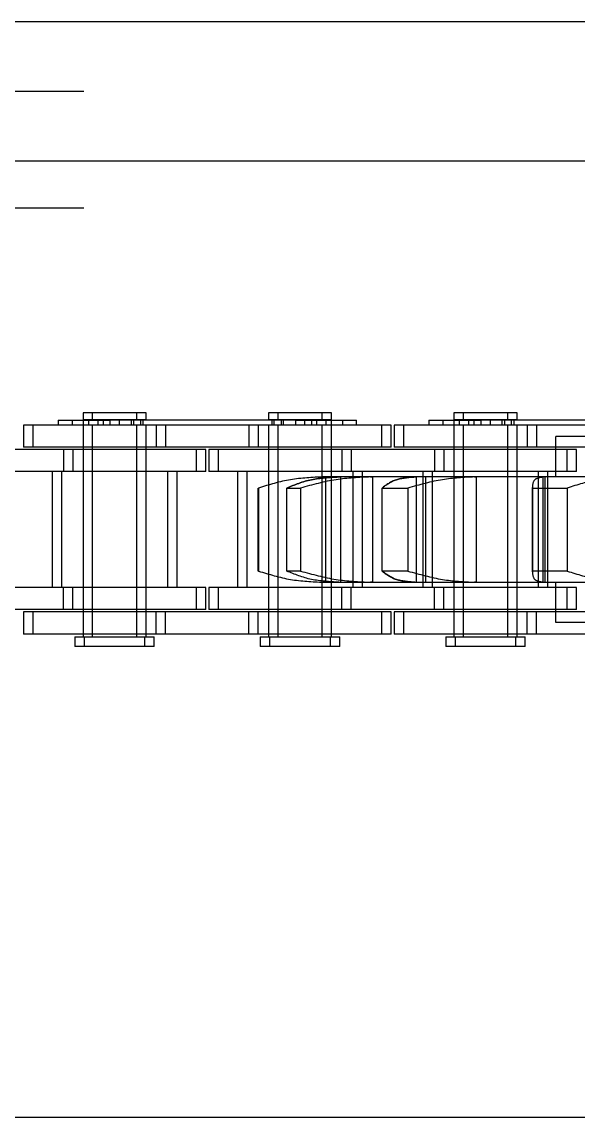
# Model space of a CAD drawing. Header units: metres. Extents: x 0 to 21025, y 0 to 14850.
# Drawn here: x 4816.9 to 4855, y 9261.1 to 9336.1 of the extents above; entities that cross this region are included whole.
import ezdxf

# ---------------------------------------------------------------- set-up
doc = ezdxf.new("R2010")
doc.units = ezdxf.units.M
doc.header["$LTSCALE"] = 25
doc.linetypes.add('HIDDEN2', pattern=[4.7625, 3.175, -1.5875])
doc.layers.add('SL4', color=4, linetype='Continuous')
doc.layers.add('ST1', color=7, linetype='HIDDEN2')

msp = doc.modelspace()

# ---------------------------------------------------------------- linework, layer by layer
at = {"layer": 'SL4'}
for p, q in [((5535.514, 9336.149), (4210.539, 9336.149)), ((4210.539, 9326.624), (5535.514, 9326.624)), ((4210.539, 9261.149), (5535.514, 9261.149))]:
    msp.add_line(p, q, dxfattribs=at)
at = {"layer": 'ST1'}
for p, q in [((5535.514, 9331.386), (4210.539, 9331.386)), ((4210.539, 9326.624), (5535.514, 9326.624)), ((5535.514, 9323.386), (4210.539, 9323.386)), ((4824.774, 9309.384), (4821.084, 9309.384)), ((4821.084, 9309.384), (4821.084, 9308.91)), ((4821.723, 9309.384), (4821.723, 9308.91)), ((4825.413, 9309.384), (4824.774, 9309.384)), ((4824.774, 9308.91), (4824.774, 9309.384)), ((4825.413, 9308.91), (4825.413, 9309.384)), ((4837.474, 9309.384), (4833.784, 9309.384)), ((4833.784, 9309.384), (4833.784, 9308.91)), ((4834.423, 9309.384), (4834.423, 9308.91)), ((4838.113, 9309.384), (4837.474, 9309.384)), ((4837.474, 9308.91), (4837.474, 9309.384)), ((4838.113, 9308.91), (4838.113, 9309.384)), ((4850.174, 9309.384), (4846.484, 9309.384)), ((4846.484, 9309.384), (4846.484, 9308.91)), ((4847.123, 9309.384), (4847.123, 9308.91)), ((4850.813, 9309.384), (4850.174, 9309.384)), ((4850.174, 9308.91), (4850.174, 9309.384)), ((4850.813, 9308.91), (4850.813, 9309.384)), ((4826.104, 9308.541), (4817.009, 9308.541)), ((4817.009, 9308.541), (4817.009, 9307.021)), ((4817.648, 9308.541), (4817.648, 9307.021)), ((4819.377, 9308.873), (4822.929, 9308.873)), ((4819.377, 9308.873), (4819.377, 9308.541)), ((4820.337, 9308.873), (4820.337, 9308.541)), ((4821.084, 9308.91), (4824.774, 9308.91)), ((4821.084, 9308.873), (4821.084, 9307.021)), ((4821.084, 9308.541), (4821.084, 9294.042)), ((4821.453, 9308.91), (4821.453, 9308.541)), ((4821.723, 9308.541), (4821.723, 9307.021)), ((4821.723, 9308.541), (4821.723, 9294.042)), ((4822.092, 9308.91), (4822.092, 9308.541)), ((4822.461, 9308.873), (4822.461, 9308.541)), ((4822.929, 9308.873), (4822.929, 9308.541)), ((4835.629, 9308.873), (4822.929, 9308.873)), ((4823.568, 9308.873), (4823.568, 9308.541)), ((4824.405, 9308.541), (4824.405, 9308.91)), ((4824.548, 9308.873), (4824.548, 9308.541)), ((4824.774, 9308.91), (4825.413, 9308.91)), ((4824.774, 9307.021), (4824.774, 9308.541)), ((4824.774, 9294.042), (4824.774, 9308.541)), ((4825.044, 9308.541), (4825.044, 9308.91)), ((4825.187, 9308.873), (4825.187, 9308.541)), ((4825.413, 9307.021), (4825.413, 9308.541)), ((4825.413, 9294.042), (4825.413, 9308.541)), ((4826.104, 9308.541), (4826.104, 9307.021)), ((4832.454, 9308.541), (4826.104, 9308.541)), ((4826.743, 9308.541), (4826.743, 9307.021)), ((4832.454, 9308.541), (4832.454, 9307.021)), ((4841.549, 9308.541), (4832.454, 9308.541)), ((4833.093, 9308.541), (4833.093, 9307.021)), ((4833.784, 9308.91), (4837.474, 9308.91)), ((4833.784, 9308.541), (4833.784, 9307.021)), ((4833.784, 9308.541), (4833.784, 9294.042)), ((4834.01, 9308.873), (4834.01, 9308.541)), ((4834.153, 9308.91), (4834.153, 9308.541)), ((4834.423, 9308.541), (4834.423, 9307.021)), ((4834.423, 9308.541), (4834.423, 9294.042)), ((4834.649, 9308.873), (4834.649, 9308.541)), ((4834.792, 9308.91), (4834.792, 9308.541)), ((4835.629, 9308.873), (4835.629, 9308.541)), ((4835.629, 9308.873), (4838.86, 9308.873)), ((4836.268, 9308.873), (4836.268, 9308.541)), ((4836.736, 9308.873), (4836.736, 9308.541)), ((4837.105, 9308.541), (4837.105, 9308.91)), ((4837.474, 9308.91), (4838.113, 9308.91)), ((4837.474, 9307.021), (4837.474, 9308.541)), ((4837.474, 9294.042), (4837.474, 9308.541)), ((4837.744, 9308.541), (4837.744, 9308.91)), ((4838.113, 9307.021), (4838.113, 9308.873)), ((4838.113, 9294.042), (4838.113, 9308.541)), ((4838.86, 9308.873), (4839.82, 9308.873)), ((4838.86, 9308.873), (4838.86, 9308.541)), ((4839.82, 9308.541), (4839.82, 9308.873)), ((4842.188, 9308.541), (4841.549, 9308.541)), ((4841.549, 9307.021), (4841.549, 9308.541)), ((4842.188, 9307.021), (4842.188, 9308.541)), ((4851.504, 9308.541), (4842.409, 9308.541)), ((4842.409, 9308.541), (4842.409, 9307.021)), ((4843.048, 9308.541), (4843.048, 9307.021)), ((4844.777, 9308.873), (4848.329, 9308.873)), ((4844.777, 9308.873), (4844.777, 9308.541)), ((4845.737, 9308.873), (4845.737, 9308.541)), ((4846.484, 9308.91), (4850.174, 9308.91)), ((4846.484, 9308.873), (4846.484, 9307.021)), ((4846.484, 9308.541), (4846.484, 9294.042)), ((4846.853, 9308.91), (4846.853, 9308.541)), ((4847.123, 9308.541), (4847.123, 9307.021)), ((4847.123, 9308.541), (4847.123, 9294.042)), ((4847.492, 9308.91), (4847.492, 9308.541)), ((4847.861, 9308.873), (4847.861, 9308.541)), ((4848.329, 9308.873), (4848.329, 9308.541)), ((4861.029, 9308.873), (4848.329, 9308.873)), ((4848.968, 9308.873), (4848.968, 9308.541)), ((4849.805, 9308.541), (4849.805, 9308.91)), ((4849.948, 9308.873), (4849.948, 9308.541)), ((4850.174, 9308.91), (4850.813, 9308.91)), ((4850.174, 9307.021), (4850.174, 9308.541)), ((4850.174, 9294.042), (4850.174, 9308.541)), ((4850.444, 9308.541), (4850.444, 9308.91)), ((4850.587, 9308.873), (4850.587, 9308.541)), ((4850.813, 9307.021), (4850.813, 9308.541)), ((4850.813, 9294.042), (4850.813, 9308.541)), ((4851.504, 9308.541), (4851.504, 9307.021)), ((4857.854, 9308.541), (4851.504, 9308.541)), ((4852.143, 9308.541), (4852.143, 9307.021)), ((4853.483, 9304.989), (4853.483, 9307.759)), ((4892.571, 9307.759), (4853.483, 9307.759)), ((4819.754, 9306.869), (4813.404, 9306.869)), ((4826.104, 9307.021), (4817.009, 9307.021)), ((4819.754, 9306.869), (4819.754, 9305.349)), ((4828.849, 9306.869), (4819.754, 9306.869)), ((4820.393, 9306.869), (4820.393, 9305.349)), ((4821.084, 9306.869), (4821.084, 9305.349)), ((4821.723, 9306.869), (4821.723, 9305.349)), ((4824.774, 9305.349), (4824.774, 9306.869)), ((4825.413, 9305.349), (4825.413, 9306.869)), ((4832.454, 9307.021), (4826.104, 9307.021)), ((4829.488, 9306.869), (4828.849, 9306.869)), ((4828.849, 9305.349), (4828.849, 9306.869)), ((4829.488, 9305.349), (4829.488, 9306.869)), ((4838.804, 9306.869), (4829.709, 9306.869)), ((4829.709, 9306.869), (4829.709, 9305.349)), ((4830.348, 9306.869), (4830.348, 9305.349)), ((4841.549, 9307.021), (4832.454, 9307.021)), ((4833.784, 9306.869), (4833.784, 9305.349)), ((4834.423, 9306.869), (4834.423, 9305.349)), ((4837.474, 9305.349), (4837.474, 9306.869)), ((4838.113, 9305.349), (4838.113, 9306.869)), ((4838.804, 9306.869), (4838.804, 9305.349)), ((4845.154, 9306.869), (4838.804, 9306.869)), ((4839.443, 9306.869), (4839.443, 9305.349)), ((4842.188, 9307.021), (4841.549, 9307.021)), ((4851.504, 9307.021), (4842.409, 9307.021)), ((4845.154, 9306.869), (4845.154, 9305.349)), ((4854.249, 9306.869), (4845.154, 9306.869)), ((4845.793, 9306.869), (4845.793, 9305.349)), ((4846.484, 9306.869), (4846.484, 9305.349)), ((4847.123, 9306.869), (4847.123, 9305.349)), ((4850.174, 9305.349), (4850.174, 9306.869)), ((4850.813, 9305.349), (4850.813, 9306.869)), ((4857.854, 9307.021), (4851.504, 9307.021)), ((4854.888, 9306.869), (4854.249, 9306.869)), ((4854.249, 9305.349), (4854.249, 9306.869)), ((4854.888, 9305.349), (4854.888, 9306.869)), ((4819.754, 9305.349), (4813.404, 9305.349)), ((4818.969, 9305.349), (4818.969, 9297.419)), ((4819.608, 9305.349), (4819.608, 9297.419)), ((4828.849, 9305.349), (4819.754, 9305.349)), ((4821.084, 9305.349), (4821.084, 9297.419)), ((4821.723, 9305.349), (4821.723, 9297.419)), ((4824.774, 9297.419), (4824.774, 9305.349)), ((4825.413, 9297.419), (4825.413, 9305.349)), ((4826.889, 9297.419), (4826.889, 9305.349)), ((4827.528, 9297.419), (4827.528, 9305.349)), ((4829.488, 9305.349), (4828.849, 9305.349)), ((4838.804, 9305.349), (4829.709, 9305.349)), ((4831.669, 9305.349), (4831.669, 9297.419)), ((4832.308, 9305.349), (4832.308, 9297.419)), ((4833.784, 9305.349), (4833.784, 9297.419)), ((4834.423, 9305.349), (4834.423, 9297.419)), ((4837.474, 9297.419), (4837.474, 9305.349)), ((4838.113, 9297.419), (4838.113, 9305.349)), ((4845.154, 9305.349), (4838.804, 9305.349)), ((4839.589, 9297.419), (4839.589, 9305.349)), ((4840.228, 9297.419), (4840.228, 9305.349)), ((4844.369, 9305.349), (4844.369, 9297.419)), ((4845.008, 9305.349), (4845.008, 9297.419)), ((4854.249, 9305.349), (4845.154, 9305.349)), ((4846.484, 9305.349), (4846.484, 9297.419)), ((4847.123, 9305.349), (4847.123, 9297.419)), ((4850.174, 9297.419), (4850.174, 9305.349)), ((4850.813, 9297.419), (4850.813, 9305.349)), ((4852.289, 9297.419), (4852.289, 9305.349)), ((4852.928, 9297.419), (4852.928, 9305.349)), ((4854.888, 9305.349), (4854.249, 9305.349)), ((4836.939, 9304.98), (4837.419, 9304.989)), ((4837.56, 9304.989), (4837.419, 9304.989)), ((4837.686, 9304.989), (4837.56, 9304.989)), ((4837.56, 9304.989), (4837.686, 9304.989)), ((4837.56, 9304.989), (4837.686, 9304.989)), ((4837.686, 9304.989), (4837.56, 9304.989)), ((4837.686, 9304.989), (4837.686, 9297.779)), ((4838.617, 9304.989), (4837.686, 9304.989)), ((4840.781, 9304.989), (4838.617, 9304.989)), ((4838.726, 9304.989), (4838.617, 9304.989)), ((4838.617, 9304.989), (4838.726, 9304.989)), ((4838.726, 9304.989), (4838.726, 9297.779)), ((4840.224, 9297.779), (4840.224, 9304.989)), ((4840.91, 9304.989), (4840.781, 9304.989)), ((4840.781, 9304.989), (4840.91, 9304.989)), ((4840.781, 9304.989), (4840.91, 9304.989)), ((4840.91, 9304.989), (4840.781, 9304.989)), ((4840.91, 9304.989), (4840.91, 9297.779)), ((4843.823, 9304.989), (4840.91, 9304.989)), ((4847.892, 9304.989), (4843.823, 9304.989)), ((4843.902, 9304.989), (4843.823, 9304.989)), ((4843.823, 9304.989), (4843.902, 9304.989)), ((4843.902, 9304.989), (4843.902, 9297.779)), ((4844.571, 9297.779), (4844.571, 9304.989)), ((4848.007, 9304.989), (4847.892, 9304.989)), ((4847.892, 9304.989), (4848.007, 9304.989)), ((4847.892, 9304.989), (4848.007, 9304.989)), ((4848.007, 9304.989), (4847.892, 9304.989)), ((4848.007, 9304.989), (4848.007, 9297.779)), ((4852.553, 9304.989), (4848.007, 9304.989)), ((4858.034, 9304.989), (4852.553, 9304.989)), ((4852.591, 9304.989), (4852.591, 9297.779)), ((4852.741, 9297.779), (4852.741, 9304.989)), ((4833.087, 9304.227), (4833.11, 9304.227)), ((4833.087, 9298.541), (4833.087, 9304.227)), ((4833.11, 9304.227), (4833.11, 9298.541)), ((4835.048, 9304.227), (4835.987, 9304.227)), ((4835.048, 9298.541), (4835.048, 9304.227)), ((4835.987, 9304.227), (4835.987, 9298.541)), ((4841.567, 9304.227), (4843.331, 9304.227)), ((4841.567, 9298.541), (4841.567, 9304.227)), ((4843.331, 9304.227), (4843.331, 9298.541)), ((4851.879, 9304.284), (4851.879, 9298.483)), ((4851.879, 9304.284), (4851.879, 9304.284)), ((4851.881, 9304.227), (4854.256, 9304.227)), ((4851.881, 9298.541), (4851.881, 9304.227)), ((4854.256, 9304.227), (4854.256, 9298.541)), ((4833.11, 9298.541), (4833.087, 9298.541)), ((4835.987, 9298.541), (4835.048, 9298.541)), ((4843.331, 9298.541), (4841.567, 9298.541)), ((4854.256, 9298.541), (4851.881, 9298.541)), ((4837.419, 9297.779), (4837.56, 9297.779)), ((4837.56, 9297.779), (4837.686, 9297.779)), ((4837.686, 9297.779), (4837.56, 9297.779)), ((4837.686, 9297.779), (4837.56, 9297.779)), ((4837.56, 9297.779), (4837.686, 9297.779)), ((4837.686, 9297.779), (4838.617, 9297.779)), ((4838.617, 9297.779), (4840.781, 9297.779)), ((4838.617, 9297.779), (4838.726, 9297.779)), ((4840.781, 9297.779), (4840.91, 9297.779)), ((4840.91, 9297.779), (4840.781, 9297.779)), ((4840.91, 9297.779), (4840.781, 9297.779)), ((4840.781, 9297.779), (4840.91, 9297.779)), ((4840.91, 9297.779), (4843.823, 9297.779)), ((4843.823, 9297.779), (4847.892, 9297.779)), ((4843.823, 9297.779), (4843.902, 9297.779)), ((4847.892, 9297.779), (4848.007, 9297.779)), ((4848.007, 9297.779), (4847.892, 9297.779)), ((4848.007, 9297.779), (4847.892, 9297.779)), ((4847.892, 9297.779), (4848.007, 9297.779)), ((4848.007, 9297.779), (4852.553, 9297.779)), ((4851.879, 9298.483), (4851.879, 9298.483)), ((4852.553, 9297.779), (4858.034, 9297.779)), ((4853.483, 9295.009), (4853.483, 9297.779)), ((4819.754, 9297.419), (4813.404, 9297.419)), ((4819.754, 9295.899), (4819.754, 9297.419)), ((4828.849, 9297.419), (4819.754, 9297.419)), ((4820.393, 9295.899), (4820.393, 9297.419)), ((4821.084, 9297.419), (4821.084, 9295.899)), ((4821.723, 9297.419), (4821.723, 9295.899)), ((4824.774, 9295.899), (4824.774, 9297.419)), ((4825.413, 9295.899), (4825.413, 9297.419)), ((4829.488, 9297.419), (4828.849, 9297.419)), ((4828.849, 9295.899), (4828.849, 9297.419)), ((4829.488, 9295.899), (4829.488, 9297.419)), ((4838.804, 9297.419), (4829.709, 9297.419)), ((4829.709, 9297.419), (4829.709, 9295.899)), ((4830.348, 9297.419), (4830.348, 9295.899)), ((4833.784, 9297.419), (4833.784, 9295.899)), ((4834.423, 9297.419), (4834.423, 9295.899)), ((4837.474, 9295.899), (4837.474, 9297.419)), ((4838.113, 9295.899), (4838.113, 9297.419)), ((4838.804, 9295.899), (4838.804, 9297.419)), ((4845.154, 9297.419), (4838.804, 9297.419)), ((4839.443, 9295.899), (4839.443, 9297.419)), ((4845.154, 9295.899), (4845.154, 9297.419)), ((4854.249, 9297.419), (4845.154, 9297.419)), ((4845.793, 9295.899), (4845.793, 9297.419)), ((4846.484, 9297.419), (4846.484, 9295.899)), ((4847.123, 9297.419), (4847.123, 9295.899)), ((4850.174, 9295.899), (4850.174, 9297.419)), ((4850.813, 9295.899), (4850.813, 9297.419)), ((4854.888, 9297.419), (4854.249, 9297.419)), ((4854.249, 9295.899), (4854.249, 9297.419)), ((4854.888, 9295.899), (4854.888, 9297.419)), ((4819.754, 9295.899), (4813.404, 9295.899)), ((4826.104, 9295.747), (4817.009, 9295.747)), ((4817.009, 9295.747), (4817.009, 9294.227)), ((4817.648, 9295.747), (4817.648, 9294.227)), ((4828.849, 9295.899), (4819.754, 9295.899)), ((4821.084, 9295.747), (4821.084, 9294.227)), ((4821.723, 9295.747), (4821.723, 9294.227)), ((4824.774, 9294.227), (4824.774, 9295.747)), ((4825.413, 9294.227), (4825.413, 9295.747)), ((4826.104, 9294.227), (4826.104, 9295.747)), ((4832.454, 9295.747), (4826.104, 9295.747)), ((4826.743, 9294.227), (4826.743, 9295.747)), ((4829.488, 9295.899), (4828.849, 9295.899)), ((4838.804, 9295.899), (4829.709, 9295.899)), ((4832.454, 9294.227), (4832.454, 9295.747)), ((4841.549, 9295.747), (4832.454, 9295.747)), ((4833.093, 9294.227), (4833.093, 9295.747)), ((4833.784, 9295.747), (4833.784, 9294.227)), ((4834.423, 9295.747), (4834.423, 9294.227)), ((4837.474, 9294.227), (4837.474, 9295.747)), ((4838.113, 9294.227), (4838.113, 9295.747)), ((4845.154, 9295.899), (4838.804, 9295.899)), ((4842.188, 9295.747), (4841.549, 9295.747)), ((4841.549, 9294.227), (4841.549, 9295.747)), ((4842.188, 9294.227), (4842.188, 9295.747)), ((4851.504, 9295.747), (4842.409, 9295.747)), ((4842.409, 9295.747), (4842.409, 9294.227)), ((4843.048, 9295.747), (4843.048, 9294.227)), ((4854.249, 9295.899), (4845.154, 9295.899)), ((4846.484, 9295.747), (4846.484, 9294.227)), ((4847.123, 9295.747), (4847.123, 9294.227)), ((4850.174, 9294.227), (4850.174, 9295.747)), ((4850.813, 9294.227), (4850.813, 9295.747)), ((4851.504, 9294.227), (4851.504, 9295.747)), ((4857.854, 9295.747), (4851.504, 9295.747)), ((4852.143, 9294.227), (4852.143, 9295.747)), ((4854.888, 9295.899), (4854.249, 9295.899)), ((4892.571, 9295.009), (4853.483, 9295.009)), ((4826.104, 9294.227), (4817.009, 9294.227)), ((4820.53, 9294.042), (4825.327, 9294.042)), ((4820.53, 9294.042), (4820.53, 9293.384)), ((4821.17, 9294.042), (4821.17, 9293.384)), ((4825.327, 9294.042), (4825.967, 9294.042)), ((4825.327, 9293.384), (4825.327, 9294.042)), ((4825.967, 9293.384), (4825.967, 9294.042)), ((4832.454, 9294.227), (4826.104, 9294.227)), ((4841.549, 9294.227), (4832.454, 9294.227)), ((4833.23, 9294.042), (4838.027, 9294.042)), ((4833.23, 9294.042), (4833.23, 9293.384)), ((4833.87, 9294.042), (4833.87, 9293.384)), ((4838.027, 9294.042), (4838.667, 9294.042)), ((4838.027, 9293.384), (4838.027, 9294.042)), ((4838.667, 9293.384), (4838.667, 9294.042)), ((4842.188, 9294.227), (4841.549, 9294.227)), ((4851.504, 9294.227), (4842.409, 9294.227)), ((4845.93, 9294.042), (4850.727, 9294.042)), ((4845.93, 9294.042), (4845.93, 9293.384)), ((4846.57, 9294.042), (4846.57, 9293.384)), ((4850.727, 9294.042), (4851.367, 9294.042)), ((4850.727, 9293.384), (4850.727, 9294.042)), ((4851.367, 9293.384), (4851.367, 9294.042)), ((4857.854, 9294.227), (4851.504, 9294.227)), ((4825.327, 9293.384), (4820.53, 9293.384)), ((4825.967, 9293.384), (4825.327, 9293.384)), ((4838.027, 9293.384), (4833.23, 9293.384)), ((4838.667, 9293.384), (4838.027, 9293.384)), ((4850.727, 9293.384), (4845.93, 9293.384)), ((4851.367, 9293.384), (4850.727, 9293.384))]:
    msp.add_line(p, q, dxfattribs=at)
for points, knots in [([(4837.56, 9304.989), (4836.794, 9304.953), (4835.214, 9304.88), (4833.826, 9304.449), (4833.11, 9304.227)], [0, 0, 0, 0, 0.484725, 1, 1, 1, 1]), ([(4835.048, 9304.227), (4835.587, 9304.449), (4836.631, 9304.88), (4837.968, 9304.953), (4838.617, 9304.989)], [0, 0, 0, 0, 0.5152637, 1, 1, 1, 1]), ([(4838.617, 9304.989), (4837.968, 9304.953), (4836.631, 9304.88), (4835.587, 9304.449), (4835.048, 9304.227)], [0, 0, 0, 0, 0.484736, 1, 1, 1, 1]), ([(4840.781, 9304.989), (4839.99, 9304.953), (4838.358, 9304.88), (4836.793, 9304.449), (4835.987, 9304.227)], [0, 0, 0, 0, 0.484722, 1, 1, 1, 1]), ([(4841.567, 9304.227), (4841.863, 9304.449), (4842.438, 9304.88), (4843.371, 9304.953), (4843.823, 9304.989)], [0, 0, 0, 0, 0.5152633, 1, 1, 1, 1]), ([(4843.823, 9304.989), (4843.371, 9304.953), (4842.438, 9304.88), (4841.863, 9304.449), (4841.567, 9304.227)], [0, 0, 0, 0, 0.484737, 1, 1, 1, 1]), ([(4847.892, 9304.989), (4847.171, 9304.953), (4845.683, 9304.88), (4844.13, 9304.449), (4843.331, 9304.227)], [0, 0, 0, 0, 0.484736, 1, 1, 1, 1]), ([(4851.881, 9304.227), (4851.899, 9304.449), (4851.935, 9304.88), (4852.351, 9304.953), (4852.553, 9304.989)], [0, 0, 0, 0, 0.51526, 1, 1, 1, 1]), ([(4858.034, 9304.989), (4857.47, 9304.953), (4856.306, 9304.88), (4854.953, 9304.449), (4854.256, 9304.227)], [0, 0, 0, 0, 0.484737, 1, 1, 1, 1]), ([(4833.11, 9298.541), (4833.826, 9298.318), (4835.214, 9297.887), (4836.794, 9297.814), (4837.56, 9297.779)], [0, 0, 0, 0, 0.515254, 1, 1, 1, 1]), ([(4838.617, 9297.779), (4837.968, 9297.814), (4836.631, 9297.887), (4835.587, 9298.318), (4835.048, 9298.541)], [0, 0, 0, 0, 0.484736, 1, 1, 1, 1]), ([(4835.987, 9298.541), (4836.793, 9298.318), (4838.357, 9297.887), (4839.99, 9297.814), (4840.781, 9297.779)], [0, 0, 0, 0, 0.5152562, 1, 1, 1, 1]), ([(4843.823, 9297.779), (4843.371, 9297.814), (4842.438, 9297.887), (4841.863, 9298.318), (4841.567, 9298.541)], [0, 0, 0, 0, 0.484737, 1, 1, 1, 1]), ([(4841.567, 9298.541), (4841.863, 9298.318), (4842.438, 9297.887), (4843.371, 9297.814), (4843.823, 9297.779)], [0, 0, 0, 0, 0.515263, 1, 1, 1, 1]), ([(4843.331, 9298.541), (4844.13, 9298.318), (4845.683, 9297.887), (4847.171, 9297.814), (4847.892, 9297.779)], [0, 0, 0, 0, 0.515264, 1, 1, 1, 1]), ([(4852.553, 9297.779), (4852.351, 9297.814), (4851.935, 9297.887), (4851.899, 9298.318), (4851.881, 9298.541)], [0, 0, 0, 0, 0.484735, 1, 1, 1, 1]), ([(4854.256, 9298.541), (4854.953, 9298.318), (4856.306, 9297.887), (4857.47, 9297.814), (4858.034, 9297.779)], [0, 0, 0, 0, 0.515263, 1, 1, 1, 1])]:
    msp.add_open_spline(points, degree=3, knots=knots, dxfattribs=at)

doc.saveas('drawing.dxf')
